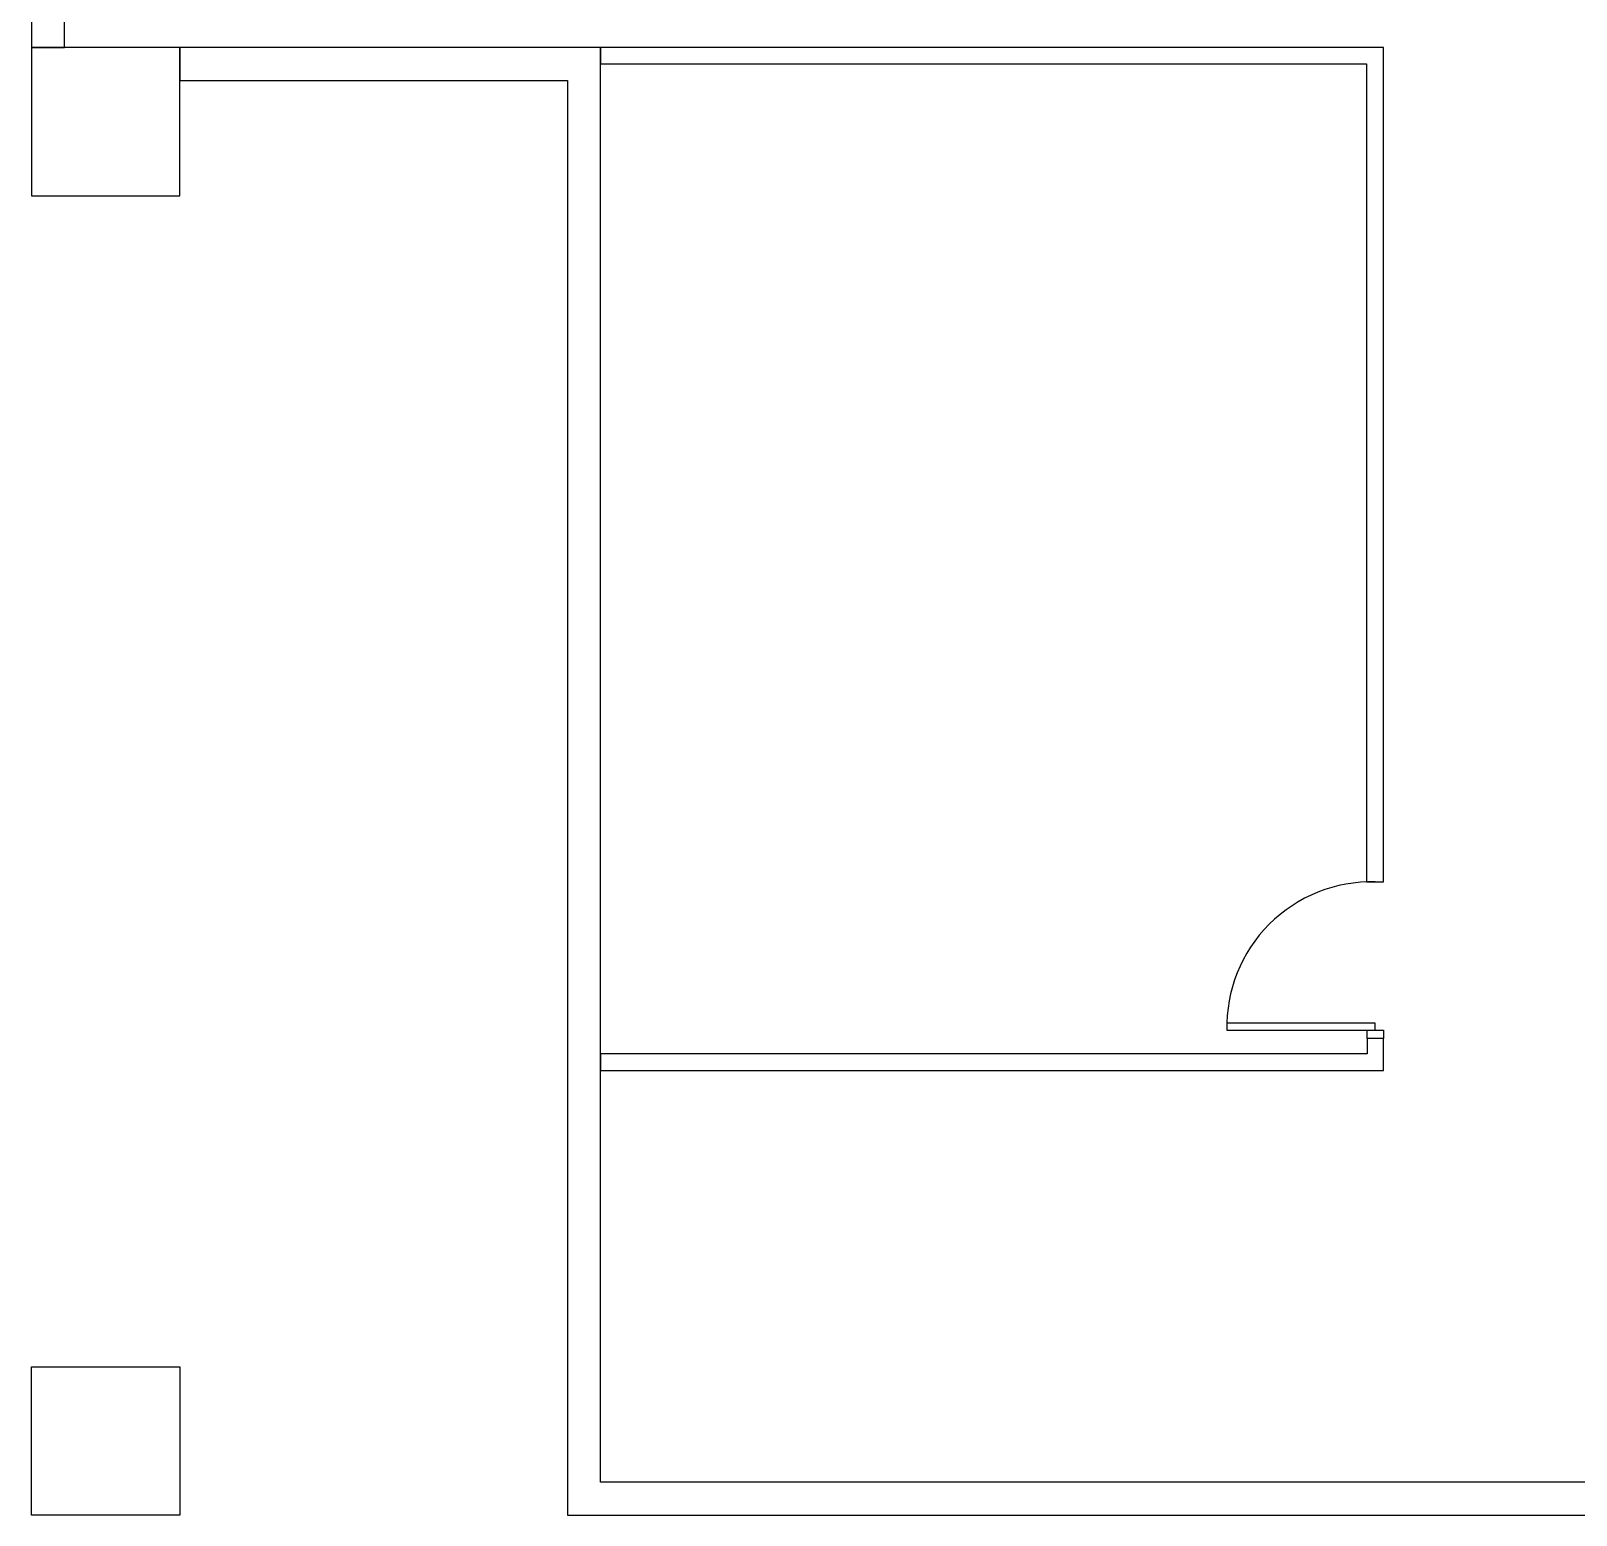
# Model space of a CAD drawing. Header units: centimetres. Extents: x -2363 to 10982, y -15317 to 6533.
# Drawn here: x -586 to 351, y -3305 to -2405 of the extents above; entities that cross this region are included whole.
import ezdxf

# ---------------------------------------------------------------- set-up
doc = ezdxf.new("R2010")
doc.units = ezdxf.units.CM
doc.header["$MEASUREMENT"] = 0
doc.layers.add('00_Walls', color=6, linetype='Continuous')
doc.layers.add('01_Doors', color=4, linetype='Continuous')

msp = doc.modelspace()

# ---------------------------------------------------------------- linework, layer by layer
at = {"layer": '00_Walls'}
for p, q in [((-495.49, -2415.42), (-585.49, -2415.42)), ((-585.49, -2415.42), (-585.49, -2505.41)), ((-495.49, -2505.41), (-495.49, -2415.42)), ((-585.49, -2505.41), (-495.49, -2505.41)), ((-585.49, -3305.42), (-585.49, -3215.42)), ((-585.49, -3215.42), (-495.49, -3215.42)), ((-495.49, -3215.42), (-495.49, -3305.42)), ((-495.49, -3305.42), (-585.49, -3305.42))]:
    msp.add_line(p, q, dxfattribs=at)
for points in [[(-405.49, -1770.42), (-565.87, -1770.42), (-565.91, -1705.4), (-585.91, -1705.4), (-585.49, -2415.42), (-565.49, -2415.42), (-565.73, -2000.41), (224.51, -2000.41), (224.51, -2300.41), (234.51, -2300.41), (234.51, -1990.41), (232.37, -1592.24), (222.37, -1592.24), (223.33, -1770.41), (-305.49, -1770.41), (-315.49, -1770.41), (-315.49, -1990.41), (-565.74, -1990.41), (-565.86, -1780.41), (-405.49, -1780.41)], [(-240.49, -2415.42), (-260.49, -2415.42), (-495.49, -2415.42), (-495.49, -2435.42), (-260.49, -2435.42), (-260.49, -3305.42), (374.51, -3305.42), (374.51, -3285.42), (-240.49, -3285.42), (-240.49, -3035.73), (-240.49, -3035.73), (-240.49, -3025.73)], [(234.51, -2415.42), (224.26, -2415.42), (-240.49, -2415.42), (-240.49, -2425.42), (224.26, -2425.42), (224.26, -2921.46), (234.51, -2921.46)], [(234.51, -3025.73), (234.51, -3016.46), (224.51, -3016.46), (224.51, -3025.73), (-240.49, -3025.73), (-240.49, -3035.73), (234.51, -3035.73)]]:
    msp.add_lwpolyline(points, close=True, dxfattribs=at)
at = {"layer": '01_Doors'}
for points in [[(229.51, -3007.06), (139.51, -3007.06), (139.51, -3011.46), (229.51, -3011.46)], [(224.51, -3011.46), (234.51, -3011.46), (234.51, -3016.46), (224.51, -3016.46)]]:
    msp.add_lwpolyline(points, close=True, dxfattribs=at)
msp.add_arc((227.31, -3009.26), 87.83, 88.56464, 181.43536, dxfattribs=at)

doc.saveas('drawing.dxf')
